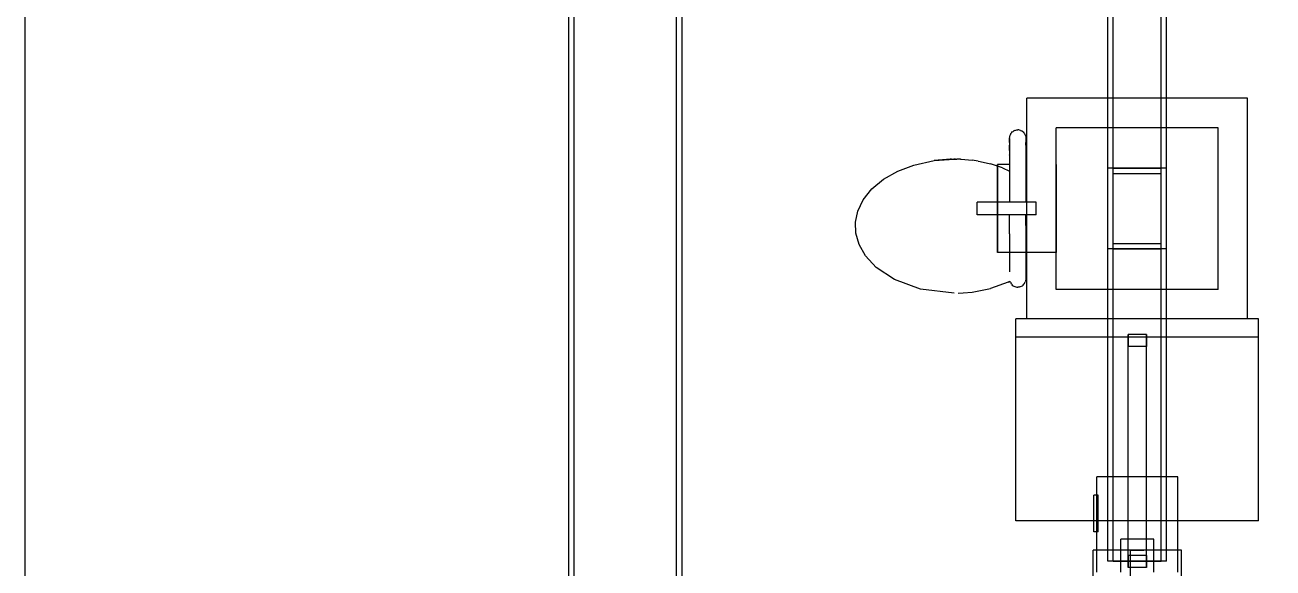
# Model space of a CAD drawing. Header units: millimetres. Extents: x -1175 to 655, y -895 to 720.
# Drawn here: x -1175.5 to -836.1, y 122.1 to 270 of the extents above; entities that cross this region are included whole.
import ezdxf

# ---------------------------------------------------------------- set-up
doc = ezdxf.new("R2010")
doc.units = ezdxf.units.MM
for name, color, linetype in [('BORDER', 7, 'Continuous'), ('HIDDEN', 8, 'Continuous'), ('VISIBLE', 7, 'Continuous')]:
    doc.layers.add(name, color=color, linetype=linetype)

msp = doc.modelspace()

# ---------------------------------------------------------------- linework, layer by layer
at = {"layer": 'BORDER'}
msp.add_lwpolyline([(-1175.46, -894.94), (655.33, -894.94), (655.33, 720.11), (-1175.46, 720.11)], close=True, dxfattribs=at)
at = {"layer": 'HIDDEN'}
for points in [[(-1027.6, 55.08), (-1027.6, 460.4)], [(-1026.1, 55.08), (-1026.1, 460.4)], [(-1026.1, 55.08), (-1026.1, 460.4)], [(-998.3, 55.08), (-998.3, 460.4)], [(-998.3, 55.08), (-998.3, 460.4)], [(-996.8, 55.08), (-996.8, 460.4)], [(-881.05, 209), (-881.05, 411)], [(-879.55, 209), (-879.55, 411)], [(-879.55, 209), (-879.55, 411)], [(-866.55, 209), (-866.55, 411)], [(-866.55, 209), (-866.55, 411)], [(-865.05, 209), (-865.05, 411)], [(-843.05, 250), (-903.05, 250)], [(-903.05, 190), (-903.05, 250)], [(-881.05, 209), (-881.05, 250)], [(-865.05, 209), (-865.05, 250)], [(-843.05, 190), (-843.05, 250)], [(-851.05, 242), (-895.05, 242)], [(-895.05, 198), (-895.05, 242)], [(-851.05, 242), (-895.05, 242)], [(-895.05, 198), (-895.05, 242)], [(-851.05, 198), (-851.05, 242)], [(-851.05, 198), (-851.05, 242)], [(-928.28, 233.06), (-922.83, 233.44)], [(-911.05, 232), (-911.05, 231.65)], [(-911.05, 231.65), (-911.05, 230.63)], [(-911.05, 230.63), (-911.05, 231.55)], [(-895.05, 232), (-895.05, 231.65)], [(-895.05, 231.65), (-895.05, 232)], [(-895.05, 231.65), (-895.05, 230.63)], [(-895.05, 230.63), (-895.05, 231.65)], [(-865.05, 231), (-881.05, 231)], [(-881.05, 124), (-881.05, 231)], [(-881.05, 209), (-881.05, 231)], [(-865.05, 231), (-881.05, 231)], [(-881.05, 209), (-881.05, 231)], [(-865.05, 231), (-881.05, 231)], [(-881.05, 209), (-881.05, 231)], [(-865.05, 231), (-881.05, 231)], [(-879.55, 124), (-879.55, 231)], [(-879.55, 124), (-879.55, 231)], [(-879.55, 231), (-866.55, 231)], [(-879.55, 231), (-866.55, 231)], [(-866.55, 124), (-866.55, 231)], [(-866.55, 124), (-866.55, 231)], [(-865.05, 124), (-865.05, 231)], [(-865.05, 209), (-865.05, 231)], [(-865.05, 209), (-865.05, 231)], [(-865.05, 209), (-865.05, 231)], [(-911.05, 230.63), (-911.05, 228.98)], [(-911.05, 228.98), (-911.05, 230.63)], [(-911.05, 228.98), (-911.05, 226.82)], [(-911.05, 226.82), (-911.05, 228.98)], [(-895.05, 230.63), (-895.05, 228.98)], [(-895.05, 228.98), (-895.05, 230.63)], [(-895.05, 228.98), (-895.05, 226.82)], [(-895.05, 226.82), (-895.05, 228.98)], [(-879.55, 229.5), (-866.55, 229.5)], [(-879.55, 210.5), (-879.55, 229.5)], [(-879.55, 229.5), (-866.55, 229.5)], [(-879.55, 210.5), (-879.55, 229.5)], [(-879.55, 229.5), (-866.55, 229.5)], [(-879.55, 210.5), (-879.55, 229.5)], [(-866.55, 210.5), (-866.55, 229.5)], [(-866.55, 210.5), (-866.55, 229.5)], [(-866.55, 210.5), (-866.55, 229.5)], [(-911.05, 226.82), (-911.05, 224.26)], [(-911.05, 224.26), (-911.05, 226.82)], [(-911.05, 224.26), (-911.05, 221.45)], [(-911.05, 221.45), (-911.05, 224.26)], [(-895.05, 226.82), (-895.05, 224.26)], [(-895.05, 224.26), (-895.05, 226.82)], [(-895.05, 224.26), (-895.05, 221.45)], [(-895.05, 221.45), (-895.05, 224.26)], [(-900.55, 221.75), (-916.55, 221.75)], [(-916.55, 218.25), (-916.55, 221.75)], [(-911.05, 221.45), (-911.05, 218.55)], [(-911.05, 218.55), (-911.05, 221.45)], [(-900.55, 221.75), (-903.05, 221.75)], [(-900.55, 218.25), (-900.55, 221.75)], [(-900.55, 218.25), (-900.55, 221.75)], [(-895.05, 221.45), (-895.05, 218.55)], [(-895.05, 218.55), (-895.05, 221.45)], [(-900.55, 218.25), (-916.55, 218.25)], [(-911.05, 218.55), (-911.05, 215.74)], [(-911.05, 215.74), (-911.05, 218.55)], [(-900.55, 218.25), (-903.05, 218.25)], [(-895.05, 218.55), (-895.05, 215.74)], [(-895.05, 215.74), (-895.05, 218.55)], [(-911.05, 215.74), (-911.05, 213.18)], [(-911.05, 213.18), (-911.05, 215.74)], [(-895.05, 215.74), (-895.05, 213.18)], [(-895.05, 213.18), (-895.05, 215.74)], [(-911.05, 213.18), (-911.05, 211.02)], [(-911.05, 211.02), (-911.05, 213.18)], [(-911.05, 211.02), (-911.05, 209.37)], [(-911.05, 209.37), (-911.05, 211.02)], [(-895.05, 213.18), (-895.05, 211.02)], [(-895.05, 211.02), (-895.05, 213.18)], [(-895.05, 211.02), (-895.05, 209.37)], [(-895.05, 209.37), (-895.05, 211.02)], [(-879.55, 210.5), (-866.55, 210.5)], [(-879.55, 210.5), (-866.55, 210.5)], [(-879.55, 210.5), (-866.55, 210.5)], [(-911.05, 209.37), (-911.05, 208.35)], [(-911.05, 208.35), (-911.05, 209.37)], [(-911.05, 208.35), (-911.05, 208)], [(-911.05, 208), (-911.05, 208.35)], [(-895.05, 208), (-911.05, 208)], [(-895.05, 209.37), (-895.05, 208.35)], [(-895.05, 208.35), (-895.05, 209.37)], [(-895.05, 208.35), (-895.05, 208)], [(-895.05, 208), (-895.05, 208.35)], [(-865.05, 209), (-881.05, 209)], [(-865.05, 209), (-881.05, 209)], [(-865.05, 209), (-881.05, 209)], [(-865.05, 209), (-881.05, 209)], [(-865.05, 209), (-881.05, 209)], [(-879.55, 209), (-866.55, 209)], [(-879.55, 209), (-866.55, 209)], [(-922.83, 196.96), (-931.96, 198.04)], [(-851.05, 198), (-895.05, 198)], [(-851.05, 198), (-895.05, 198)], [(-840.05, 190), (-906.05, 190)], [(-906.05, 185), (-906.05, 190)], [(-840.05, 190), (-906.05, 190)], [(-906.05, 185), (-906.05, 190)], [(-840.05, 190), (-906.05, 190)], [(-906.05, 135), (-906.05, 190)], [(-843.05, 190), (-903.05, 190)], [(-843.05, 190), (-903.05, 190)], [(-865.05, 190), (-881.05, 190)], [(-840.05, 185), (-840.05, 190)], [(-840.05, 185), (-840.05, 190)], [(-840.05, 135), (-840.05, 190)], [(-840.05, 185), (-906.05, 185)], [(-865.05, 185), (-881.05, 185)], [(-875.55, 185.72), (-875.55, 182.42)], [(-870.55, 185.72), (-875.55, 185.72)], [(-875.55, 125.58), (-875.55, 185.72)], [(-870.55, 185.72), (-870.55, 182.42)], [(-870.55, 125.58), (-870.55, 185.72)], [(-870.55, 182.42), (-875.55, 182.42)], [(-875.55, 122.28), (-875.55, 182.42)], [(-870.55, 122.28), (-870.55, 182.42)], [(-862.05, 147), (-884.05, 147)], [(-884.05, 121), (-884.05, 147)], [(-881.05, 124), (-881.05, 147)], [(-865.05, 124), (-865.05, 147)], [(-862.05, 121), (-862.05, 147)], [(-883.65, 142), (-884.85, 142)], [(-884.85, 132), (-884.85, 142)], [(-883.65, 142), (-884.05, 142)], [(-883.65, 132), (-883.65, 142)], [(-883.65, 132), (-883.65, 142)], [(-840.05, 135), (-906.05, 135)], [(-862.05, 135), (-884.85, 135)], [(-883.65, 132), (-884.85, 132)], [(-883.65, 132), (-884.05, 132)], [(-868.55, 130), (-877.55, 130)], [(-877.55, 121), (-877.55, 130)], [(-868.55, 121), (-868.55, 130)], [(-861.05, 127), (-885.05, 127)], [(-885.05, 99), (-885.05, 127)], [(-862.05, 127), (-884.05, 127)], [(-875.55, 125.58), (-875.55, 122.28)], [(-870.55, 125.58), (-875.55, 125.58)], [(-874.85, 119.5), (-874.85, 127)], [(-874.8, 127), (-874.85, 127)], [(-874.85, 127), (-874.8, 127)], [(-874.64, 127), (-874.8, 127)], [(-874.8, 127), (-874.64, 127)], [(-874.4, 127), (-874.64, 127)], [(-874.64, 127), (-874.4, 127)], [(-874.07, 127), (-874.4, 127)], [(-874.4, 127), (-874.07, 127)], [(-873.69, 127), (-874.07, 127)], [(-874.07, 127), (-873.69, 127)], [(-873.27, 127), (-873.69, 127)], [(-873.69, 127), (-873.27, 127)], [(-872.83, 127), (-873.27, 127)], [(-873.27, 127), (-872.83, 127)], [(-872.41, 127), (-872.83, 127)], [(-872.83, 127), (-872.41, 127)], [(-872.03, 127), (-872.41, 127)], [(-872.41, 127), (-872.03, 127)], [(-871.7, 127), (-872.03, 127)], [(-872.03, 127), (-871.7, 127)], [(-871.45, 127), (-871.7, 127)], [(-871.7, 127), (-871.45, 127)], [(-871.3, 127), (-871.45, 127)], [(-871.45, 127), (-871.3, 127)], [(-871.25, 127), (-871.3, 127)], [(-871.3, 127), (-871.25, 127)], [(-870.55, 125.58), (-870.55, 122.28)], [(-861.05, 99), (-861.05, 127)], [(-865.05, 124), (-881.05, 124)], [(-865.05, 124), (-881.05, 124)], [(-879.55, 124), (-866.55, 124)], [(-879.55, 124), (-866.55, 124)], [(-870.55, 122.28), (-875.55, 122.28)]]:
    msp.add_lwpolyline(points, dxfattribs=at)
at = {"layer": 'VISIBLE'}
for points in [[(-1027.6, 55.68), (-1027.6, 427.65)], [(-996.8, 77.94), (-996.8, 427.65)], [(-865.05, 250), (-865.05, 387)], [(-881.05, 250), (-881.05, 278)], [(-843.05, 250), (-903.05, 250)], [(-903.05, 190), (-903.05, 250)], [(-843.05, 190), (-843.05, 250)], [(-907.01, 240.85), (-906.82, 241)], [(-906.82, 241), (-906.57, 241.15)], [(-906.34, 241.25), (-906.57, 241.15)], [(-906.34, 241.25), (-906.07, 241.34)], [(-906.07, 241.34), (-905.82, 241.38)], [(-905.82, 241.38), (-905.55, 241.4)], [(-905.28, 241.38), (-905.55, 241.4)], [(-905.02, 241.34), (-905.28, 241.38)], [(-904.76, 241.25), (-905.02, 241.34)], [(-904.76, 241.25), (-904.53, 241.15)], [(-904.28, 241), (-904.53, 241.15)], [(-904.28, 241), (-904.09, 240.85)], [(-907.76, 239.06), (-907.73, 239.47)], [(-907.76, 239.01), (-907.76, 239.06)], [(-907.75, 237.95), (-907.76, 239.01)], [(-907.74, 238.75), (-907.75, 237.95)], [(-907.75, 237.95), (-907.75, 237.19)], [(-907.74, 239.06), (-907.74, 238.75)], [(-907.73, 239.47), (-907.71, 239.56)], [(-907.71, 239.56), (-907.61, 239.98)], [(-907.52, 240.16), (-907.61, 239.98)], [(-907.52, 240.16), (-907.36, 240.45)], [(-907.22, 240.63), (-907.36, 240.45)], [(-907.22, 240.63), (-907.01, 240.85)], [(-904.09, 240.85), (-903.88, 240.63)], [(-903.88, 240.63), (-903.74, 240.45)], [(-903.74, 240.45), (-903.57, 240.16)], [(-903.57, 240.16), (-903.49, 239.98)], [(-903.49, 239.98), (-903.38, 239.56)], [(-903.38, 239.56), (-903.36, 239.47)], [(-903.36, 239.47), (-903.35, 239.06)], [(-903.35, 239.06), (-903.35, 238.75)], [(-903.35, 238.75), (-903.35, 237.95)], [(-903.35, 237.95), (-903.35, 237.3)], [(-903.35, 237.23), (-903.35, 237.95)], [(-907.75, 235.8), (-907.75, 237.23)], [(-907.75, 237.19), (-907.75, 235.8)], [(-907.75, 235.8), (-907.75, 234.55)], [(-907.75, 234.55), (-907.75, 234.57)], [(-907.75, 234.55), (-907.75, 232.73)], [(-903.35, 237.3), (-903.35, 235.8)], [(-903.35, 235.8), (-903.35, 234.61)], [(-903.35, 234.61), (-903.35, 232.73)], [(-938.14, 230.19), (-933.82, 231.84)], [(-933.82, 231.84), (-928.28, 233.06)], [(-924.9, 233.38), (-928.28, 233.06)], [(-924.9, 233.38), (-923.89, 233.42)], [(-924.87, 233.38), (-924.9, 233.38)], [(-923.93, 233.42), (-924.87, 233.38)], [(-923.53, 233.46), (-923.93, 233.42)], [(-923.53, 233.46), (-922.12, 233.43)], [(-922.49, 233.45), (-922.9, 233.45)], [(-922.49, 233.45), (-922.12, 233.43)], [(-921.13, 233.4), (-922.12, 233.43)], [(-921.13, 233.4), (-920.92, 233.39)], [(-920.92, 233.39), (-917.94, 233.14)], [(-916.33, 232.9), (-917.94, 233.14)], [(-916.33, 232.9), (-915.79, 232.8)], [(-915.79, 232.8), (-912.93, 232.16)], [(-909.68, 231.11), (-912.93, 232.16)], [(-911.05, 231.65), (-911.05, 232)], [(-907.75, 232), (-911.05, 232)], [(-911.05, 231.55), (-911.05, 231.65)], [(-909.68, 231.11), (-907.75, 230.17)], [(-907.75, 232.73), (-907.75, 231.08)], [(-907.75, 231.08), (-907.75, 228.92)], [(-903.35, 232.73), (-903.35, 231.08)], [(-903.05, 232), (-903.35, 232)], [(-903.35, 231.08), (-903.35, 228.92)], [(-903.35, 231.05), (-903.35, 231.08)], [(-881.05, 147), (-881.05, 231)], [(-865.05, 231), (-881.05, 231)], [(-881.05, 209), (-881.05, 231)], [(-865.05, 231), (-881.05, 231)], [(-865.05, 147), (-865.05, 231)], [(-865.05, 209), (-865.05, 231)], [(-945.17, 225.34), (-941.99, 227.99)], [(-941.99, 227.99), (-938.14, 230.19)], [(-907.75, 228.92), (-907.75, 226.9)], [(-903.35, 228.92), (-903.35, 226.91)], [(-903.05, 227.45), (-903.35, 227.7)], [(-879.55, 229.5), (-866.55, 229.5)], [(-879.55, 210.5), (-879.55, 229.5)], [(-866.55, 210.5), (-866.55, 229.5)], [(-947.53, 222.39), (-945.17, 225.34)], [(-907.75, 226.9), (-907.75, 224.59)], [(-907.75, 224.59), (-907.75, 222.35)], [(-903.35, 226.91), (-903.35, 224.59)], [(-903.35, 224.59), (-903.35, 222.35)], [(-949.02, 219.31), (-947.53, 222.39)], [(-903.05, 221.75), (-916.55, 221.75)], [(-916.55, 218.25), (-916.55, 221.75)], [(-907.75, 222.35), (-907.75, 221.75)], [(-903.35, 222.35), (-903.35, 221.75)], [(-949.66, 216.26), (-949.02, 219.31)], [(-903.05, 218.25), (-916.55, 218.25)], [(-907.75, 217.65), (-907.75, 218.25)], [(-907.75, 215.41), (-907.75, 217.65)], [(-903.35, 217.65), (-903.35, 218.25)], [(-903.35, 215.41), (-903.35, 217.65)], [(-949.56, 213.28), (-949.66, 216.26)], [(-907.75, 213.09), (-907.75, 215.41)], [(-903.35, 215.41), (-903.35, 213.1)], [(-948.68, 210.21), (-949.56, 213.28)], [(-907.75, 213.09), (-907.75, 211.08)], [(-907.75, 211.08), (-907.75, 208.95)], [(-903.35, 213.1), (-903.35, 211.08)], [(-903.35, 211.08), (-903.35, 208.92)], [(-879.55, 210.5), (-866.55, 210.5)], [(-946.95, 207.15), (-948.68, 210.21)], [(-944.01, 203.97), (-946.95, 207.15)], [(-907.75, 208.95), (-907.75, 207.27)], [(-907.75, 207.27), (-907.75, 205.39)], [(-903.35, 208.92), (-903.35, 207.27)], [(-903.35, 207.27), (-903.35, 205.45)], [(-865.05, 209), (-881.05, 209)], [(-939.08, 200.67), (-944.01, 203.97)], [(-907.75, 205.39), (-907.75, 204.2)], [(-907.75, 204.2), (-907.75, 202.81)], [(-903.35, 205.45), (-903.35, 204.2)], [(-903.35, 204.2), (-903.35, 202.81)], [(-931.96, 198.04), (-939.08, 200.67)], [(-907.75, 202.81), (-907.75, 202.76)], [(-907.66, 200.22), (-907.61, 200.02)], [(-903.38, 200.44), (-903.49, 200.02)], [(-903.38, 200.44), (-903.36, 200.53)], [(-903.35, 200.94), (-903.36, 200.53)], [(-903.05, 202.95), (-903.35, 202.7)], [(-903.35, 202.81), (-903.35, 202.05)], [(-903.35, 202.05), (-903.35, 201.25)], [(-903.35, 201.25), (-903.35, 200.94)], [(-921.72, 196.98), (-920.41, 197.03)], [(-920.41, 197.03), (-917.94, 197.26)], [(-917.94, 197.26), (-912.93, 198.24)], [(-908.12, 199.93), (-912.93, 198.24)], [(-908.12, 199.93), (-907.65, 200.19)], [(-907.52, 199.84), (-907.61, 200.02)], [(-907.52, 199.84), (-907.36, 199.55)], [(-907.22, 199.37), (-907.36, 199.55)], [(-907.22, 199.37), (-907.01, 199.15)], [(-907.01, 199.15), (-906.82, 199)], [(-906.82, 199), (-906.57, 198.85)], [(-906.57, 198.85), (-906.34, 198.75)], [(-906.34, 198.75), (-906.07, 198.66)], [(-906.07, 198.66), (-905.82, 198.62)], [(-905.82, 198.62), (-905.55, 198.6)], [(-905.28, 198.62), (-905.55, 198.6)], [(-905.02, 198.66), (-905.28, 198.62)], [(-905.02, 198.66), (-904.76, 198.75)], [(-904.76, 198.75), (-904.53, 198.85)], [(-904.53, 198.85), (-904.28, 199)], [(-904.28, 199), (-904.09, 199.15)], [(-904.09, 199.15), (-903.88, 199.37)], [(-903.88, 199.37), (-903.74, 199.55)], [(-903.74, 199.55), (-903.57, 199.84)], [(-903.57, 199.84), (-903.49, 200.02)], [(-881.05, 190), (-906.05, 190)], [(-906.05, 185), (-906.05, 190)], [(-840.05, 190), (-865.05, 190)], [(-840.05, 185), (-840.05, 190)], [(-881.05, 185), (-906.05, 185)], [(-906.05, 135), (-906.05, 185)], [(-840.05, 185), (-865.05, 185)], [(-840.05, 135), (-840.05, 185)], [(-862.05, 147), (-884.05, 147)], [(-884.05, 121), (-884.05, 147)], [(-862.05, 121), (-862.05, 147)], [(-884.05, 142), (-884.85, 142)], [(-884.85, 132), (-884.85, 142)], [(-884.85, 135), (-906.05, 135)], [(-840.05, 135), (-862.05, 135)], [(-884.05, 132), (-884.85, 132)], [(-868.55, 130), (-877.55, 130)], [(-877.55, 121), (-877.55, 130)], [(-868.55, 121), (-868.55, 130)], [(-884.05, 127), (-885.05, 127)], [(-885.05, 116.59), (-885.05, 127)], [(-861.05, 127), (-862.05, 127)], [(-861.05, 116.59), (-861.05, 127)]]:
    msp.add_lwpolyline(points, dxfattribs=at)

doc.saveas('drawing.dxf')
